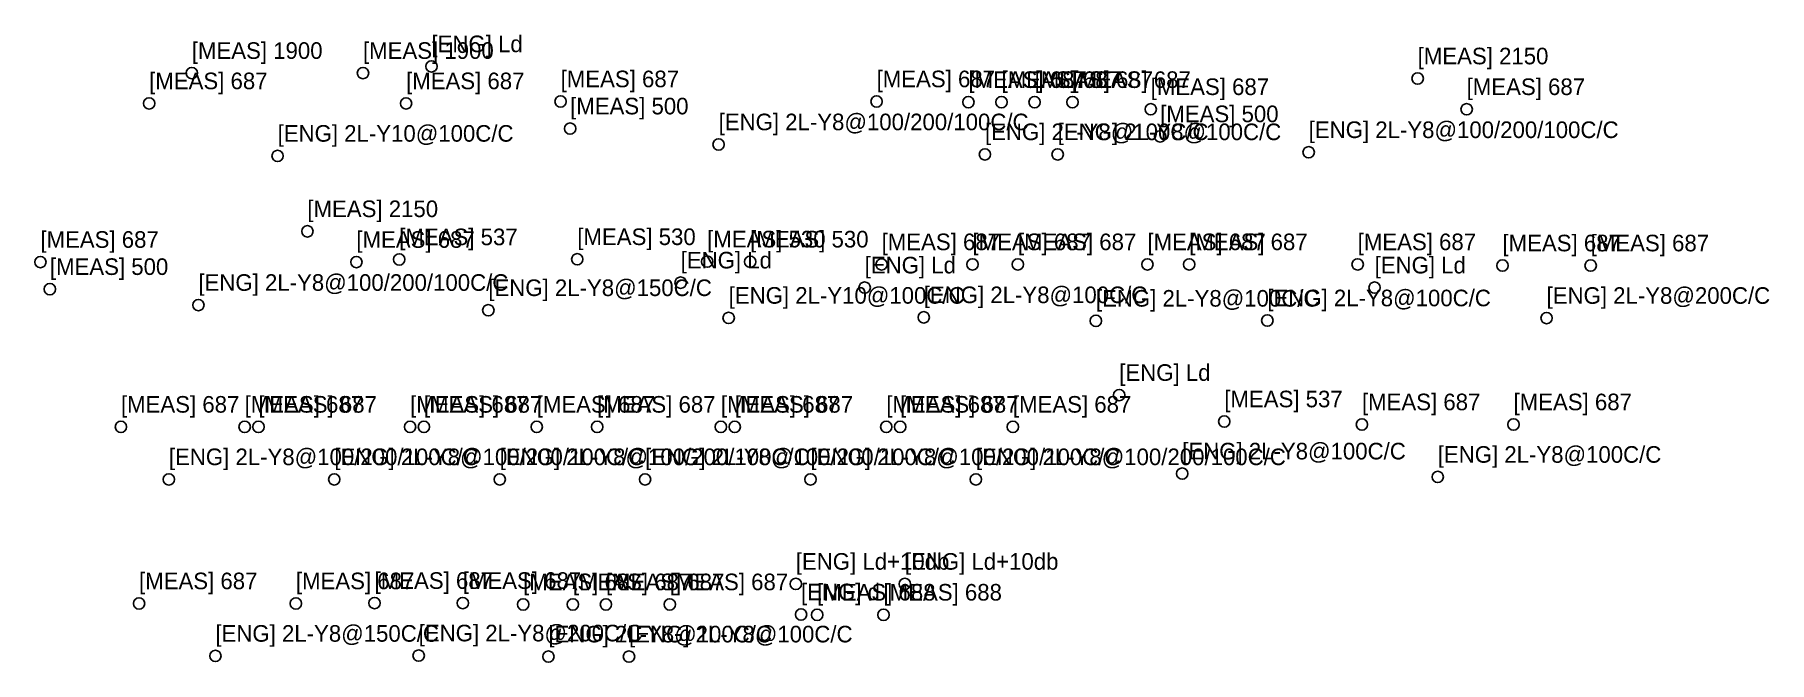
# Model space of a CAD drawing. Header units: metres. Extents: x 1822 to 38407, y 9467 to 22705.
import ezdxf

# ---------------------------------------------------------------- set-up
doc = ezdxf.new("R2010")
doc.units = ezdxf.units.M
doc.layers.add('DEBUG_DIMENSION_SOURCE', color=7, linetype='Continuous')

msp = doc.modelspace()

# ---------------------------------------------------------------- linework, layer by layer
at = {"layer": 'DEBUG_DIMENSION_SOURCE'}
for centre in [(5136.2, 21894.8), (8746.3, 21894.8), (10189.8, 22035.9), (30990.4, 21779.5), (4236.1, 21254.8), (9654.5, 21254.8), (12914.6, 21296.3), (19578.7, 21296.3), (21514.4, 21281), (22213.7, 21281), (22911.4, 21281), (23709, 21281), (25359.6, 21131.7), (32023.7, 21131.7), (13114.7, 20723.7), (16246.6, 20389.1), (25559.7, 20559.2), (6945.3, 20147.6), (21864.1, 20180.3), (23397.9, 20180.3), (28691.6, 20224.5), (7572.9, 18557.1), (1942.1, 17909.4), (8606.3, 17909.4), (9510.8, 17964.2), (13266.2, 17967.6), (16005.3, 17918.2), (16911.7, 17916.3), (19684.4, 17859.6), (21601.2, 17859.6), (22558.4, 17859.6), (25290.3, 17859.6), (26172.4, 17859.6), (29725.1, 17859.6), (32779.1, 17835.1), (34639.5, 17835.1), (15446.1, 17474), (2142.3, 17336.8), (19326.7, 17369.2), (30082.4, 17369.2), (5274.2, 17002.2), (11389.4, 16891.7), (16458.5, 16730.6), (20572.6, 16742.7), (33709.3, 16727.9), (24204, 16668.7), (27819.2, 16676.1), (24696.2, 15103.4), (26911.6, 14545.3), (3641, 14432.5), (6250.3, 14432.5), (6542.4, 14432.5), (9739.1, 14432.5), (10031.2, 14432.5), (12409.9, 14432.5), (13684.7, 14432.5), (16293.9, 14432.5), (16586.1, 14432.5), (19782.7, 14432.5), (20074.9, 14432.5), (22453.5, 14432.5), (29815.3, 14483), (33012, 14483), (26024.9, 13446), (4651.9, 13325.3), (8140.7, 13325.3), (11629.5, 13325.3), (14695.6, 13325.3), (18184.4, 13325.3), (21673.2, 13325.3), (31413.7, 13375.7), (17874.6, 11120), (20174.5, 11120), (4022.7, 10708), (7330.9, 10708), (8990.3, 10715.9), (10850.7, 10715.9), (12124, 10687.2), (13172.5, 10687.2), (13870.2, 10687.2), (15216.4, 10687.2), (17984.9, 10475.3), (18324.6, 10468.8), (19724.5, 10468.8), (5633, 9600.8), (9920.5, 9608.6), (12656.1, 9586.6), (14356.6, 9586.6)]:
    msp.add_circle(centre, 120, dxfattribs=at)

# ---------------------------------------------------------------- texts
for s, p in [('[ENG] Ld', (10189.8, 22335.9)), ('[MEAS] 1900', (5136.2, 22194.8)), ('[MEAS] 1900', (8746.3, 22194.8)), ('[MEAS] 2150', (30990.4, 22079.5)), ('[MEAS] 687', (12914.6, 21596.3)), ('[MEAS] 687', (19578.7, 21596.3)), ('[MEAS] 687', (4236.1, 21554.8)), ('[MEAS] 687', (9654.5, 21554.8)), ('[MEAS] 687', (21514.4, 21581)), ('[MEAS] 687', (22213.7, 21581)), ('[MEAS] 687', (22911.4, 21581)), ('[MEAS] 687', (23709, 21581)), ('[MEAS] 687', (25359.6, 21431.7)), ('[MEAS] 687', (32023.7, 21431.7)), ('[MEAS] 500', (13114.7, 21023.7)), ('[MEAS] 500', (25559.7, 20859.2)), ('[ENG] 2L-Y8@100/200/100C/C', (16246.6, 20689.1)), ('[ENG] 2L-Y8@100/200/100C/C', (28691.6, 20524.5)), ('[ENG] 2L-Y10@100C/C', (6945.3, 20447.6)), ('[ENG] 2L-Y8@100C/C', (21864.1, 20480.3)), ('[ENG] 2L-Y8@100C/C', (23397.9, 20480.3)), ('[MEAS] 2150', (7572.9, 18857.1)), ('[MEAS] 687', (1942.1, 18209.4)), ('[MEAS] 687', (8606.3, 18209.4)), ('[MEAS] 537', (9510.8, 18264.2)), ('[MEAS] 530', (13266.2, 18267.6)), ('[MEAS] 530', (16005.3, 18218.2)), ('[MEAS] 530', (16911.7, 18216.3)), ('[MEAS] 687', (19684.4, 18159.6)), ('[MEAS] 687', (21601.2, 18159.6)), ('[MEAS] 687', (22558.4, 18159.6)), ('[MEAS] 687', (25290.3, 18159.6)), ('[MEAS] 687', (26172.4, 18159.6)), ('[MEAS] 687', (29725.1, 18159.6)), ('[MEAS] 687', (32779.1, 18135.1)), ('[MEAS] 687', (34639.5, 18135.1)), ('[MEAS] 500', (2142.3, 17636.8)), ('[ENG] Ld', (15446.1, 17774)), ('[ENG] Ld', (19326.7, 17669.2)), ('[ENG] Ld', (30082.4, 17669.2)), ('[ENG] 2L-Y8@100/200/100C/C', (5274.2, 17302.2)), ('[ENG] 2L-Y8@150C/C', (11389.4, 17191.7)), ('[ENG] 2L-Y10@100C/C', (16458.5, 17030.6)), ('[ENG] 2L-Y8@100C/C', (20572.6, 17042.7)), ('[ENG] 2L-Y8@100C/C', (24204, 16968.7)), ('[ENG] 2L-Y8@100C/C', (27819.2, 16976.1)), ('[ENG] 2L-Y8@200C/C', (33709.3, 17027.9)), ('[ENG] Ld', (24696.2, 15403.4)), ('[MEAS] 687', (3641, 14732.5)), ('[MEAS] 687', (6250.3, 14732.5)), ('[MEAS] 687', (6542.4, 14732.5)), ('[MEAS] 687', (9739.1, 14732.5)), ('[MEAS] 687', (10031.2, 14732.5)), ('[MEAS] 687', (12409.9, 14732.5)), ('[MEAS] 687', (13684.7, 14732.5)), ('[MEAS] 687', (16293.9, 14732.5)), ('[MEAS] 687', (16586.1, 14732.5)), ('[MEAS] 687', (19782.7, 14732.5)), ('[MEAS] 687', (20074.9, 14732.5)), ('[MEAS] 687', (22453.5, 14732.5)), ('[MEAS] 537', (26911.6, 14845.3)), ('[MEAS] 687', (29815.3, 14783)), ('[MEAS] 687', (33012, 14783)), ('[ENG] 2L-Y8@100/200/100C/C', (4651.9, 13625.3)), ('[ENG] 2L-Y8@100/200/100C/C', (8140.7, 13625.3)), ('[ENG] 2L-Y8@100/200/100C/C', (11629.5, 13625.3)), ('[ENG] 2L-Y8@100/200/100C/C', (14695.6, 13625.3)), ('[ENG] 2L-Y8@100/200/100C/C', (18184.4, 13625.3)), ('[ENG] 2L-Y8@100/200/100C/C', (21673.2, 13625.3)), ('[ENG] 2L-Y8@100C/C', (26024.9, 13746)), ('[ENG] 2L-Y8@100C/C', (31413.7, 13675.7)), ('[ENG] Ld+10db', (17874.6, 11420)), ('[ENG] Ld+10db', (20174.5, 11420)), ('[MEAS] 687', (4022.7, 11008)), ('[MEAS] 687', (7330.9, 11008)), ('[MEAS] 687', (8990.3, 11015.9)), ('[MEAS] 687', (10850.7, 11015.9)), ('[MEAS] 687', (12124, 10987.2)), ('[MEAS] 687', (13172.5, 10987.2)), ('[MEAS] 687', (13870.2, 10987.2)), ('[MEAS] 687', (15216.4, 10987.2)), ('[ENG] d', (17984.9, 10775.3)), ('[MEAS] 688', (18324.6, 10768.8)), ('[MEAS] 688', (19724.5, 10768.8)), ('[ENG] 2L-Y8@150C/C', (5633, 9900.8)), ('[ENG] 2L-Y8@200C/C', (9920.5, 9908.6)), ('[ENG] 2L-Y8@100C/C', (12656.1, 9886.6)), ('[ENG] 2L-Y8@100C/C', (14356.6, 9886.6))]:
    msp.add_text(s, height=350, dxfattribs=at).set_placement(p)

doc.saveas('drawing.dxf')
